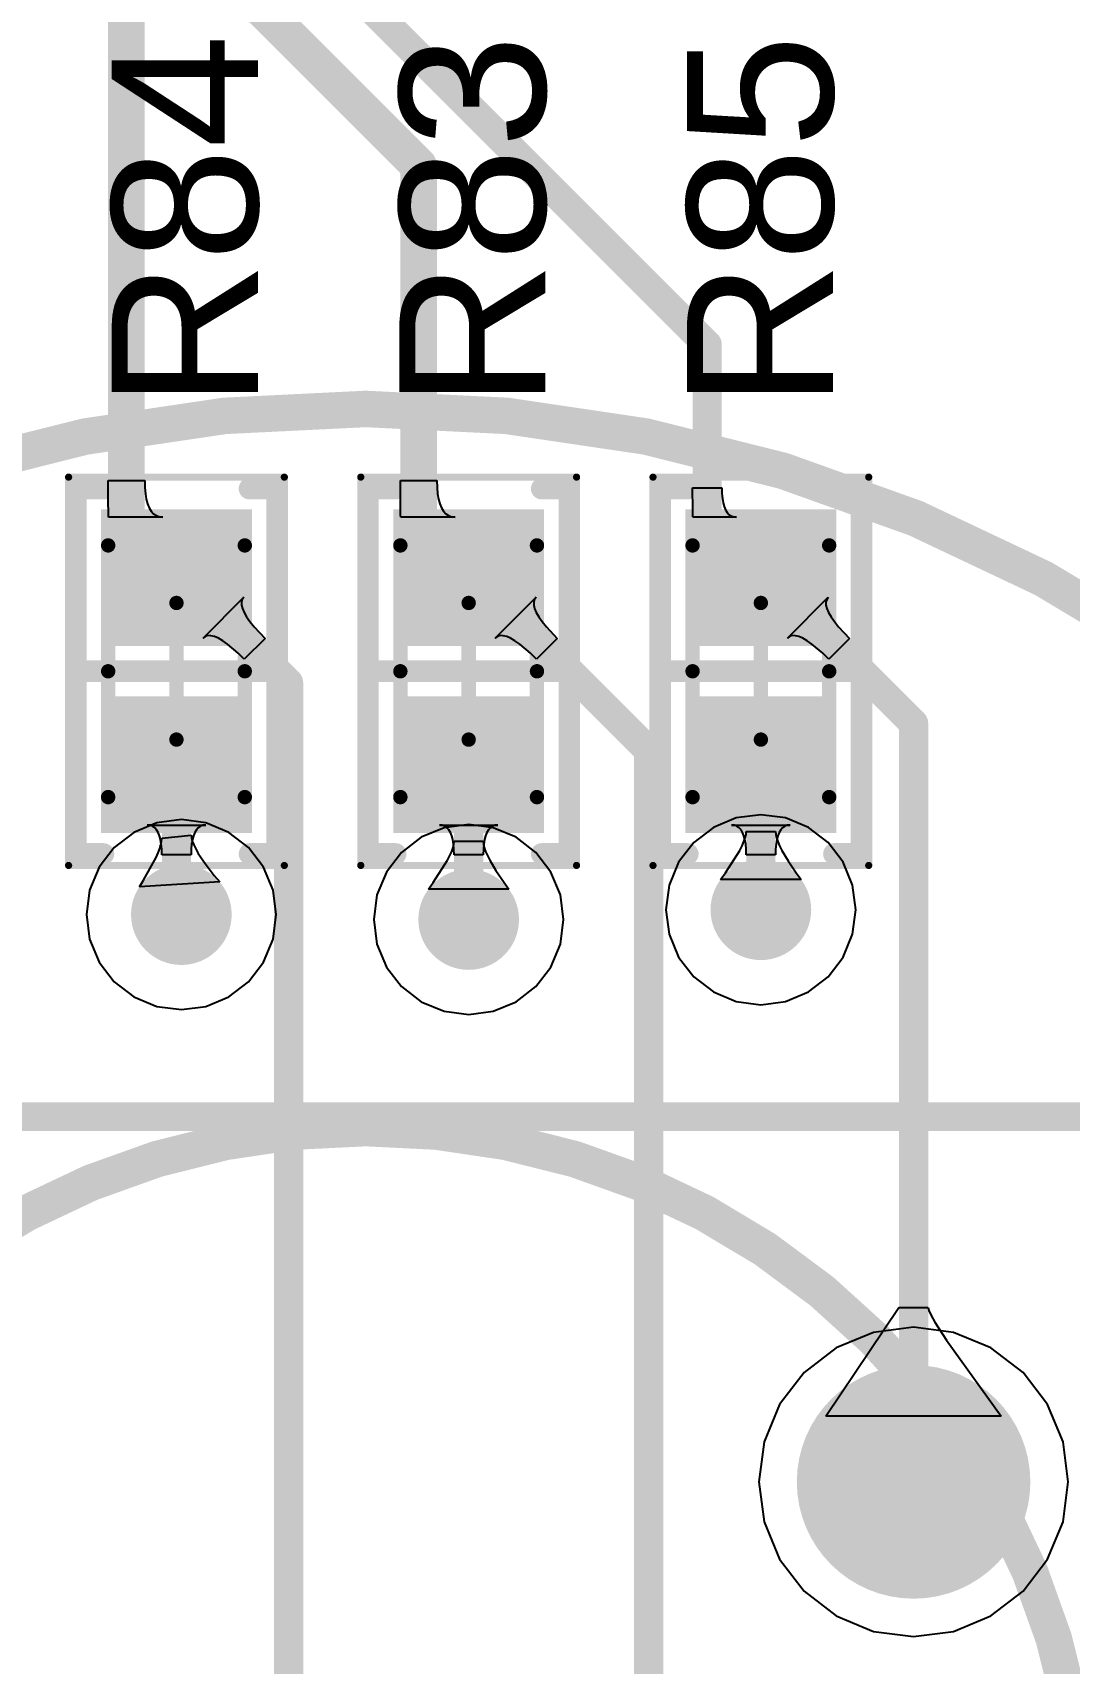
# Model space of a CAD drawing. Header units: inches. Extents: x -0.01 to 3.94, y -0.06 to 4.68.
# Drawn here: x 1.1293 to 1.4131, y 2.255 to 2.7014 of the extents above; entities that cross this region are included whole.
import ezdxf

# ---------------------------------------------------------------- set-up
doc = ezdxf.new("R2010")
doc.units = ezdxf.units.IN
doc.header["$MEASUREMENT"] = 0
for name, color, linetype in [('Bottom Layer', 5, 'Continuous'), ('Bottom Solder', 6, 'Continuous'), ('Int1 -GND)', 16, 'Continuous'), ('Int2 -PWR)', 76, 'Continuous'), ('Multi-Layer', 9, 'Continuous'), ('Pad Holes', 156, 'Continuous'), ('PCBD Notes', 76, 'Continuous'), ('Top 3D Body', 56, 'Continuous'), ('Top Courtyard', 56, 'Continuous'), ('Top Layer', 1, 'Continuous'), ('Top Overlay', 2, 'Continuous'), ('Top Paste', 8, 'Continuous'), ('Top Solder', 216, 'Continuous'), ('Via Holes', 16, 'Continuous')]:
    doc.layers.add(name, color=color, linetype=linetype)
doc.styles.add('Arial', font='', dxfattribs={"height": 0.2})
doc.styles.get('Arial').set_extended_font_data('Arial')

# ---------------------------------------------------------------- blocks, each defined once
blk = doc.blocks.new('2599C238_5645_4A8C_8BF9_C7515FACCFA0_457')
at = {"layer": 'Bottom Layer'}
h = blk.add_hatch(color=5, dxfattribs=at)
edge = h.paths.add_edge_path()
edge.add_arc((-0.1, 0.15), 0.03, 0, 360)
at = {"layer": 'Bottom Solder'}
h = blk.add_hatch(color=6, dxfattribs=at)
edge = h.paths.add_edge_path()
edge.add_arc((-0.1, 0.15), 0.03197, 0, 360)
at = {"layer": 'Int1 -GND)'}
h = blk.add_hatch(color=7, dxfattribs=at)
edge = h.paths.add_edge_path()
edge.add_arc((-0.1, 0.15), 0.03, 0, 360)
at = {"layer": 'Int2 -PWR)'}
h = blk.add_hatch(color=7, dxfattribs=at)
edge = h.paths.add_edge_path()
edge.add_arc((-0.1, 0.15), 0.03, 0, 360)
at = {"layer": 'Multi-Layer'}
h = blk.add_hatch(color=9, dxfattribs=at)
edge = h.paths.add_edge_path()
edge.add_arc((-0.1, 0.15), 0.03, 0, 360)
at = {"layer": 'Pad Holes'}
h = blk.add_hatch(color=7, dxfattribs=at)
edge = h.paths.add_edge_path()
edge.add_arc((-0.1, 0.15), 0.015, 0, 360)
at = {"layer": 'Top Layer'}
h = blk.add_hatch(color=1, dxfattribs=at)
edge = h.paths.add_edge_path()
edge.add_arc((-0.1, 0.15), 0.03, 0, 360)
at = {"layer": 'Top Solder'}
h = blk.add_hatch(color=216, dxfattribs=at)
edge = h.paths.add_edge_path()
edge.add_arc((-0.1, 0.15), 0.03197, 0, 360)
at = {"layer": 'Top Overlay'}
blk.add_lwpolyline([(-0.2, -0.2, 0.00787, 0.00787, 0), (-0.2, 0.2, 0.00787, 0.00787, 0)], format="xyseb", dxfattribs=at)
blk = doc.blocks.new('RES_0603_1608_469')
at = {"layer": 'Top Layer'}
for points in [[(-0.04232, -0.0187), (-0.04232, 0.0187), (-0.00886, 0.0187), (-0.00886, -0.0187)], [(0.00886, -0.0187), (0.00886, 0.0187), (0.04232, 0.0187), (0.04232, -0.0187)]]:
    blk.add_hatch(color=1, dxfattribs=at).paths.add_polyline_path(points)
at = {"layer": 'Top Paste'}
for points in [[(-0.04232, -0.0187), (-0.04232, 0.0187), (-0.00886, 0.0187), (-0.00886, -0.0187)], [(0.00886, -0.0187), (0.00886, 0.0187), (0.04232, 0.0187), (0.04232, -0.0187)]]:
    blk.add_hatch(color=8, dxfattribs=at).paths.add_polyline_path(points)
at = {"layer": 'Top Solder'}
for points in [[(-0.04429, -0.02067), (-0.04429, 0.02067), (-0.00689, 0.02067), (-0.00689, -0.02067)], [(0.00689, -0.02067), (0.00689, 0.02067), (0.04429, 0.02067), (0.04429, -0.02067)]]:
    blk.add_hatch(color=216, dxfattribs=at).paths.add_polyline_path(points)
at = {"layer": 'Top 3D Body'}
for points in [[(-0.03445, 0.0187, 0.00394, 0.00394, 0), (0.03445, 0.0187, 0.00394, 0.00394, 0)], [(-0.03445, 0.0187, 0.00394, 0.00394, 0), (-0.03445, -0.0187, 0.00394, 0.00394, 0)], [(0.03445, 0.0187, 0.00394, 0.00394, 0), (0.03445, -0.0187, 0.00394, 0.00394, 0)], [(-0.03445, -0.0187, 0.00394, 0.00394, 0), (0.03445, -0.0187, 0.00394, 0.00394, 0)]]:
    blk.add_lwpolyline(points, format="xyseb", dxfattribs=at)
for points in [[(-0.03543, 0.0187, 0.00197, 0.00197, 1), (-0.03346, 0.0187, 0.00197, 0.00197, 1)], [(-0.03543, 0.0187, 0.00197, 0.00197, 1), (-0.03346, 0.0187, 0.00197, 0.00197, 1)], [(0.03347, 0.0187, 0.00197, 0.00197, 1), (0.03543, 0.0187, 0.00197, 0.00197, 1)], [(0.03347, 0.0187, 0.00197, 0.00197, 1), (0.03543, 0.0187, 0.00197, 0.00197, 1)], [(-0.03543, -0.0187, 0.00197, 0.00197, 1), (-0.03346, -0.0187, 0.00197, 0.00197, 1)], [(-0.03543, -0.0187, 0.00197, 0.00197, 1), (-0.03346, -0.0187, 0.00197, 0.00197, 1)], [(0.03347, -0.0187, 0.00197, 0.00197, 1), (0.03543, -0.0187, 0.00197, 0.00197, 1)], [(0.03347, -0.0187, 0.00197, 0.00197, 1), (0.03543, -0.0187, 0.00197, 0.00197, 1)]]:
    blk.add_lwpolyline(points, format="xyseb", close=True, dxfattribs=at)
at = {"layer": 'Top Courtyard'}
for points in [[(-0.05315, 0.02953, 0.00197, 0.00197, 0), (0.05315, 0.02953, 0.00197, 0.00197, 0)], [(-0.05315, 0.02953, 0.00197, 0.00197, 0), (-0.05315, -0.02953, 0.00197, 0.00197, 0)], [(0.05315, 0.02953, 0.00197, 0.00197, 0), (0.05315, -0.02953, 0.00197, 0.00197, 0)], [(0, 0.0187, 0.00394, 0.00394, 0), (0, -0.0187, 0.00394, 0.00394, 0)], [(-0.0187, 0, 0.00394, 0.00394, 0), (0.0187, 0, 0.00394, 0.00394, 0)], [(-0.05315, -0.02953, 0.00197, 0.00197, 0), (0.05315, -0.02953, 0.00197, 0.00197, 0)]]:
    blk.add_lwpolyline(points, format="xyseb", dxfattribs=at)
for points in [[(-0.05364, 0.02953, 0.000984, 0.000984, 1), (-0.05266, 0.02953, 0.000984, 0.000984, 1)], [(-0.05364, 0.02953, 0.000984, 0.000984, 1), (-0.05266, 0.02953, 0.000984, 0.000984, 1)], [(0.05266, 0.02953, 0.000984, 0.000984, 1), (0.05364, 0.02953, 0.000984, 0.000984, 1)], [(0.05266, 0.02953, 0.000984, 0.000984, 1), (0.05364, 0.02953, 0.000984, 0.000984, 1)], [(-0.00098, 0.0187, 0.00197, 0.00197, 1), (0.00098, 0.0187, 0.00197, 0.00197, 1)], [(-0.01968, 0, 0.00197, 0.00197, 1), (-0.01772, 0, 0.00197, 0.00197, 1)], [(0.01772, 0, 0.00197, 0.00197, 1), (0.01968, 0, 0.00197, 0.00197, 1)], [(-0.00098, -0.0187, 0.00197, 0.00197, 1), (0.00098, -0.0187, 0.00197, 0.00197, 1)], [(-0.05364, -0.02953, 0.000984, 0.000984, 1), (-0.05266, -0.02953, 0.000984, 0.000984, 1)], [(-0.05364, -0.02953, 0.000984, 0.000984, 1), (-0.05266, -0.02953, 0.000984, 0.000984, 1)], [(0.05266, -0.02953, 0.000984, 0.000984, 1), (0.05364, -0.02953, 0.000984, 0.000984, 1)], [(0.05266, -0.02953, 0.000984, 0.000984, 1), (0.05364, -0.02953, 0.000984, 0.000984, 1)]]:
    blk.add_lwpolyline(points, format="xyseb", close=True, dxfattribs=at)
at = {"layer": 'Top Overlay'}
for points in [[(-0.05, 0.02756, 0.00591, 0.00591, 0), (0.05, 0.02756, 0.00591, 0.00591, 0)], [(-0.05, 0.02756, 0.00591, 0.00591, 0), (-0.05, 0.02, 0.00591, 0.00591, 0)], [(0, 0.02756, 0.00591, 0.00591, 0), (0, -0.02756, 0.00591, 0.00591, 0)], [(0.05, 0.02756, 0.00591, 0.00591, 0), (0.05, 0.02, 0.00591, 0.00591, 0)], [(-0.05, -0.02, 0.00591, 0.00591, 0), (-0.05, -0.02756, 0.00591, 0.00591, 0)], [(0.05, -0.02, 0.00591, 0.00591, 0), (0.05, -0.02756, 0.00591, 0.00591, 0)], [(-0.05, -0.02756, 0.00591, 0.00591, 0), (0.05, -0.02756, 0.00591, 0.00591, 0)]]:
    blk.add_lwpolyline(points, format="xyseb", dxfattribs=at)
for points in [[(-0.05148, 0.02756, 0.00295, 0.00295, 1), (-0.04852, 0.02756, 0.00295, 0.00295, 1)], [(-0.05148, 0.02756, 0.00295, 0.00295, 1), (-0.04852, 0.02756, 0.00295, 0.00295, 1)], [(-0.00148, 0.02756, 0.00295, 0.00295, 1), (0.00148, 0.02756, 0.00295, 0.00295, 1)], [(0.04852, 0.02756, 0.00295, 0.00295, 1), (0.05148, 0.02756, 0.00295, 0.00295, 1)], [(0.04852, 0.02756, 0.00295, 0.00295, 1), (0.05148, 0.02756, 0.00295, 0.00295, 1)], [(-0.05148, 0.02, 0.00295, 0.00295, 1), (-0.04852, 0.02, 0.00295, 0.00295, 1)], [(0.04852, 0.02, 0.00295, 0.00295, 1), (0.05148, 0.02, 0.00295, 0.00295, 1)], [(-0.05148, -0.02, 0.00295, 0.00295, 1), (-0.04852, -0.02, 0.00295, 0.00295, 1)], [(0.04852, -0.02, 0.00295, 0.00295, 1), (0.05148, -0.02, 0.00295, 0.00295, 1)], [(-0.05148, -0.02756, 0.00295, 0.00295, 1), (-0.04852, -0.02756, 0.00295, 0.00295, 1)], [(-0.05148, -0.02756, 0.00295, 0.00295, 1), (-0.04852, -0.02756, 0.00295, 0.00295, 1)], [(-0.00148, -0.02756, 0.00295, 0.00295, 1), (0.00148, -0.02756, 0.00295, 0.00295, 1)], [(0.04852, -0.02756, 0.00295, 0.00295, 1), (0.05148, -0.02756, 0.00295, 0.00295, 1)], [(0.04852, -0.02756, 0.00295, 0.00295, 1), (0.05148, -0.02756, 0.00295, 0.00295, 1)]]:
    blk.add_lwpolyline(points, format="xyseb", close=True, dxfattribs=at)
blk = doc.blocks.new('RES_0603_1608_470')
at = {"layer": 'Top Layer'}
for points in [[(-0.04232, -0.0187), (-0.04232, 0.0187), (-0.00886, 0.0187), (-0.00886, -0.0187)], [(0.00886, -0.0187), (0.00886, 0.0187), (0.04232, 0.0187), (0.04232, -0.0187)]]:
    blk.add_hatch(color=1, dxfattribs=at).paths.add_polyline_path(points)
at = {"layer": 'Top Paste'}
for points in [[(-0.04232, -0.0187), (-0.04232, 0.0187), (-0.00886, 0.0187), (-0.00886, -0.0187)], [(0.00886, -0.0187), (0.00886, 0.0187), (0.04232, 0.0187), (0.04232, -0.0187)]]:
    blk.add_hatch(color=8, dxfattribs=at).paths.add_polyline_path(points)
at = {"layer": 'Top Solder'}
for points in [[(-0.04429, -0.02067), (-0.04429, 0.02067), (-0.00689, 0.02067), (-0.00689, -0.02067)], [(0.00689, -0.02067), (0.00689, 0.02067), (0.04429, 0.02067), (0.04429, -0.02067)]]:
    blk.add_hatch(color=216, dxfattribs=at).paths.add_polyline_path(points)
at = {"layer": 'Top 3D Body'}
for points in [[(-0.03445, 0.0187, 0.00394, 0.00394, 0), (0.03445, 0.0187, 0.00394, 0.00394, 0)], [(-0.03445, 0.0187, 0.00394, 0.00394, 0), (-0.03445, -0.0187, 0.00394, 0.00394, 0)], [(0.03445, 0.0187, 0.00394, 0.00394, 0), (0.03445, -0.0187, 0.00394, 0.00394, 0)], [(-0.03445, -0.0187, 0.00394, 0.00394, 0), (0.03445, -0.0187, 0.00394, 0.00394, 0)]]:
    blk.add_lwpolyline(points, format="xyseb", dxfattribs=at)
for points in [[(-0.03543, 0.0187, 0.00197, 0.00197, 1), (-0.03346, 0.0187, 0.00197, 0.00197, 1)], [(-0.03543, 0.0187, 0.00197, 0.00197, 1), (-0.03346, 0.0187, 0.00197, 0.00197, 1)], [(0.03347, 0.0187, 0.00197, 0.00197, 1), (0.03543, 0.0187, 0.00197, 0.00197, 1)], [(0.03347, 0.0187, 0.00197, 0.00197, 1), (0.03543, 0.0187, 0.00197, 0.00197, 1)], [(-0.03543, -0.0187, 0.00197, 0.00197, 1), (-0.03346, -0.0187, 0.00197, 0.00197, 1)], [(-0.03543, -0.0187, 0.00197, 0.00197, 1), (-0.03346, -0.0187, 0.00197, 0.00197, 1)], [(0.03347, -0.0187, 0.00197, 0.00197, 1), (0.03543, -0.0187, 0.00197, 0.00197, 1)], [(0.03347, -0.0187, 0.00197, 0.00197, 1), (0.03543, -0.0187, 0.00197, 0.00197, 1)]]:
    blk.add_lwpolyline(points, format="xyseb", close=True, dxfattribs=at)
at = {"layer": 'Top Courtyard'}
for points in [[(-0.05315, 0.02953, 0.00197, 0.00197, 0), (0.05315, 0.02953, 0.00197, 0.00197, 0)], [(-0.05315, 0.02953, 0.00197, 0.00197, 0), (-0.05315, -0.02953, 0.00197, 0.00197, 0)], [(0.05315, 0.02953, 0.00197, 0.00197, 0), (0.05315, -0.02953, 0.00197, 0.00197, 0)], [(0, 0.0187, 0.00394, 0.00394, 0), (0, -0.0187, 0.00394, 0.00394, 0)], [(-0.0187, 0, 0.00394, 0.00394, 0), (0.0187, 0, 0.00394, 0.00394, 0)], [(-0.05315, -0.02953, 0.00197, 0.00197, 0), (0.05315, -0.02953, 0.00197, 0.00197, 0)]]:
    blk.add_lwpolyline(points, format="xyseb", dxfattribs=at)
for points in [[(-0.05364, 0.02953, 0.000984, 0.000984, 1), (-0.05266, 0.02953, 0.000984, 0.000984, 1)], [(-0.05364, 0.02953, 0.000984, 0.000984, 1), (-0.05266, 0.02953, 0.000984, 0.000984, 1)], [(0.05266, 0.02953, 0.000984, 0.000984, 1), (0.05364, 0.02953, 0.000984, 0.000984, 1)], [(0.05266, 0.02953, 0.000984, 0.000984, 1), (0.05364, 0.02953, 0.000984, 0.000984, 1)], [(-0.00098, 0.0187, 0.00197, 0.00197, 1), (0.00098, 0.0187, 0.00197, 0.00197, 1)], [(-0.01968, 0, 0.00197, 0.00197, 1), (-0.01772, 0, 0.00197, 0.00197, 1)], [(0.01772, 0, 0.00197, 0.00197, 1), (0.01968, 0, 0.00197, 0.00197, 1)], [(-0.00098, -0.0187, 0.00197, 0.00197, 1), (0.00098, -0.0187, 0.00197, 0.00197, 1)], [(-0.05364, -0.02953, 0.000984, 0.000984, 1), (-0.05266, -0.02953, 0.000984, 0.000984, 1)], [(-0.05364, -0.02953, 0.000984, 0.000984, 1), (-0.05266, -0.02953, 0.000984, 0.000984, 1)], [(0.05266, -0.02953, 0.000984, 0.000984, 1), (0.05364, -0.02953, 0.000984, 0.000984, 1)], [(0.05266, -0.02953, 0.000984, 0.000984, 1), (0.05364, -0.02953, 0.000984, 0.000984, 1)]]:
    blk.add_lwpolyline(points, format="xyseb", close=True, dxfattribs=at)
at = {"layer": 'Top Overlay'}
for points in [[(-0.05, 0.02756, 0.00591, 0.00591, 0), (0.05, 0.02756, 0.00591, 0.00591, 0)], [(-0.05, 0.02756, 0.00591, 0.00591, 0), (-0.05, 0.02, 0.00591, 0.00591, 0)], [(0, 0.02756, 0.00591, 0.00591, 0), (0, -0.02756, 0.00591, 0.00591, 0)], [(0.05, 0.02756, 0.00591, 0.00591, 0), (0.05, 0.02, 0.00591, 0.00591, 0)], [(-0.05, -0.02, 0.00591, 0.00591, 0), (-0.05, -0.02756, 0.00591, 0.00591, 0)], [(0.05, -0.02, 0.00591, 0.00591, 0), (0.05, -0.02756, 0.00591, 0.00591, 0)], [(-0.05, -0.02756, 0.00591, 0.00591, 0), (0.05, -0.02756, 0.00591, 0.00591, 0)]]:
    blk.add_lwpolyline(points, format="xyseb", dxfattribs=at)
for points in [[(-0.05148, 0.02756, 0.00295, 0.00295, 1), (-0.04852, 0.02756, 0.00295, 0.00295, 1)], [(-0.05148, 0.02756, 0.00295, 0.00295, 1), (-0.04852, 0.02756, 0.00295, 0.00295, 1)], [(-0.00148, 0.02756, 0.00295, 0.00295, 1), (0.00148, 0.02756, 0.00295, 0.00295, 1)], [(0.04852, 0.02756, 0.00295, 0.00295, 1), (0.05148, 0.02756, 0.00295, 0.00295, 1)], [(0.04852, 0.02756, 0.00295, 0.00295, 1), (0.05148, 0.02756, 0.00295, 0.00295, 1)], [(-0.05148, 0.02, 0.00295, 0.00295, 1), (-0.04852, 0.02, 0.00295, 0.00295, 1)], [(0.04852, 0.02, 0.00295, 0.00295, 1), (0.05148, 0.02, 0.00295, 0.00295, 1)], [(-0.05148, -0.02, 0.00295, 0.00295, 1), (-0.04852, -0.02, 0.00295, 0.00295, 1)], [(0.04852, -0.02, 0.00295, 0.00295, 1), (0.05148, -0.02, 0.00295, 0.00295, 1)], [(-0.05148, -0.02756, 0.00295, 0.00295, 1), (-0.04852, -0.02756, 0.00295, 0.00295, 1)], [(-0.05148, -0.02756, 0.00295, 0.00295, 1), (-0.04852, -0.02756, 0.00295, 0.00295, 1)], [(-0.00148, -0.02756, 0.00295, 0.00295, 1), (0.00148, -0.02756, 0.00295, 0.00295, 1)], [(0.04852, -0.02756, 0.00295, 0.00295, 1), (0.05148, -0.02756, 0.00295, 0.00295, 1)], [(0.04852, -0.02756, 0.00295, 0.00295, 1), (0.05148, -0.02756, 0.00295, 0.00295, 1)]]:
    blk.add_lwpolyline(points, format="xyseb", close=True, dxfattribs=at)
blk = doc.blocks.new('RES_0603_1608_471')
at = {"layer": 'Top Layer'}
for points in [[(-0.04232, -0.0187), (-0.04232, 0.0187), (-0.00886, 0.0187), (-0.00886, -0.0187)], [(0.00886, -0.0187), (0.00886, 0.0187), (0.04232, 0.0187), (0.04232, -0.0187)]]:
    blk.add_hatch(color=1, dxfattribs=at).paths.add_polyline_path(points)
at = {"layer": 'Top Paste'}
for points in [[(-0.04232, -0.0187), (-0.04232, 0.0187), (-0.00886, 0.0187), (-0.00886, -0.0187)], [(0.00886, -0.0187), (0.00886, 0.0187), (0.04232, 0.0187), (0.04232, -0.0187)]]:
    blk.add_hatch(color=8, dxfattribs=at).paths.add_polyline_path(points)
at = {"layer": 'Top Solder'}
for points in [[(-0.04429, -0.02067), (-0.04429, 0.02067), (-0.00689, 0.02067), (-0.00689, -0.02067)], [(0.00689, -0.02067), (0.00689, 0.02067), (0.04429, 0.02067), (0.04429, -0.02067)]]:
    blk.add_hatch(color=216, dxfattribs=at).paths.add_polyline_path(points)
at = {"layer": 'Top 3D Body'}
for points in [[(-0.03445, 0.0187, 0.00394, 0.00394, 0), (0.03445, 0.0187, 0.00394, 0.00394, 0)], [(-0.03445, 0.0187, 0.00394, 0.00394, 0), (-0.03445, -0.0187, 0.00394, 0.00394, 0)], [(0.03445, 0.0187, 0.00394, 0.00394, 0), (0.03445, -0.0187, 0.00394, 0.00394, 0)], [(-0.03445, -0.0187, 0.00394, 0.00394, 0), (0.03445, -0.0187, 0.00394, 0.00394, 0)]]:
    blk.add_lwpolyline(points, format="xyseb", dxfattribs=at)
for points in [[(-0.03543, 0.0187, 0.00197, 0.00197, 1), (-0.03346, 0.0187, 0.00197, 0.00197, 1)], [(-0.03543, 0.0187, 0.00197, 0.00197, 1), (-0.03346, 0.0187, 0.00197, 0.00197, 1)], [(0.03347, 0.0187, 0.00197, 0.00197, 1), (0.03543, 0.0187, 0.00197, 0.00197, 1)], [(0.03347, 0.0187, 0.00197, 0.00197, 1), (0.03543, 0.0187, 0.00197, 0.00197, 1)], [(-0.03543, -0.0187, 0.00197, 0.00197, 1), (-0.03346, -0.0187, 0.00197, 0.00197, 1)], [(-0.03543, -0.0187, 0.00197, 0.00197, 1), (-0.03346, -0.0187, 0.00197, 0.00197, 1)], [(0.03347, -0.0187, 0.00197, 0.00197, 1), (0.03543, -0.0187, 0.00197, 0.00197, 1)], [(0.03347, -0.0187, 0.00197, 0.00197, 1), (0.03543, -0.0187, 0.00197, 0.00197, 1)]]:
    blk.add_lwpolyline(points, format="xyseb", close=True, dxfattribs=at)
at = {"layer": 'Top Courtyard'}
for points in [[(-0.05315, 0.02953, 0.00197, 0.00197, 0), (0.05315, 0.02953, 0.00197, 0.00197, 0)], [(-0.05315, 0.02953, 0.00197, 0.00197, 0), (-0.05315, -0.02953, 0.00197, 0.00197, 0)], [(0.05315, 0.02953, 0.00197, 0.00197, 0), (0.05315, -0.02953, 0.00197, 0.00197, 0)], [(0, 0.0187, 0.00394, 0.00394, 0), (0, -0.0187, 0.00394, 0.00394, 0)], [(-0.0187, 0, 0.00394, 0.00394, 0), (0.0187, 0, 0.00394, 0.00394, 0)], [(-0.05315, -0.02953, 0.00197, 0.00197, 0), (0.05315, -0.02953, 0.00197, 0.00197, 0)]]:
    blk.add_lwpolyline(points, format="xyseb", dxfattribs=at)
for points in [[(-0.05364, 0.02953, 0.000984, 0.000984, 1), (-0.05266, 0.02953, 0.000984, 0.000984, 1)], [(-0.05364, 0.02953, 0.000984, 0.000984, 1), (-0.05266, 0.02953, 0.000984, 0.000984, 1)], [(0.05266, 0.02953, 0.000984, 0.000984, 1), (0.05364, 0.02953, 0.000984, 0.000984, 1)], [(0.05266, 0.02953, 0.000984, 0.000984, 1), (0.05364, 0.02953, 0.000984, 0.000984, 1)], [(-0.00098, 0.0187, 0.00197, 0.00197, 1), (0.00098, 0.0187, 0.00197, 0.00197, 1)], [(-0.01968, 0, 0.00197, 0.00197, 1), (-0.01772, 0, 0.00197, 0.00197, 1)], [(0.01772, 0, 0.00197, 0.00197, 1), (0.01968, 0, 0.00197, 0.00197, 1)], [(-0.00098, -0.0187, 0.00197, 0.00197, 1), (0.00098, -0.0187, 0.00197, 0.00197, 1)], [(-0.05364, -0.02953, 0.000984, 0.000984, 1), (-0.05266, -0.02953, 0.000984, 0.000984, 1)], [(-0.05364, -0.02953, 0.000984, 0.000984, 1), (-0.05266, -0.02953, 0.000984, 0.000984, 1)], [(0.05266, -0.02953, 0.000984, 0.000984, 1), (0.05364, -0.02953, 0.000984, 0.000984, 1)], [(0.05266, -0.02953, 0.000984, 0.000984, 1), (0.05364, -0.02953, 0.000984, 0.000984, 1)]]:
    blk.add_lwpolyline(points, format="xyseb", close=True, dxfattribs=at)
at = {"layer": 'Top Overlay'}
for points in [[(-0.05, 0.02756, 0.00591, 0.00591, 0), (0.05, 0.02756, 0.00591, 0.00591, 0)], [(-0.05, 0.02756, 0.00591, 0.00591, 0), (-0.05, 0.02, 0.00591, 0.00591, 0)], [(0, 0.02756, 0.00591, 0.00591, 0), (0, -0.02756, 0.00591, 0.00591, 0)], [(0.05, 0.02756, 0.00591, 0.00591, 0), (0.05, 0.02, 0.00591, 0.00591, 0)], [(-0.05, -0.02, 0.00591, 0.00591, 0), (-0.05, -0.02756, 0.00591, 0.00591, 0)], [(0.05, -0.02, 0.00591, 0.00591, 0), (0.05, -0.02756, 0.00591, 0.00591, 0)], [(-0.05, -0.02756, 0.00591, 0.00591, 0), (0.05, -0.02756, 0.00591, 0.00591, 0)]]:
    blk.add_lwpolyline(points, format="xyseb", dxfattribs=at)
for points in [[(-0.05148, 0.02756, 0.00295, 0.00295, 1), (-0.04852, 0.02756, 0.00295, 0.00295, 1)], [(-0.05148, 0.02756, 0.00295, 0.00295, 1), (-0.04852, 0.02756, 0.00295, 0.00295, 1)], [(-0.00148, 0.02756, 0.00295, 0.00295, 1), (0.00148, 0.02756, 0.00295, 0.00295, 1)], [(0.04852, 0.02756, 0.00295, 0.00295, 1), (0.05148, 0.02756, 0.00295, 0.00295, 1)], [(0.04852, 0.02756, 0.00295, 0.00295, 1), (0.05148, 0.02756, 0.00295, 0.00295, 1)], [(-0.05148, 0.02, 0.00295, 0.00295, 1), (-0.04852, 0.02, 0.00295, 0.00295, 1)], [(0.04852, 0.02, 0.00295, 0.00295, 1), (0.05148, 0.02, 0.00295, 0.00295, 1)], [(-0.05148, -0.02, 0.00295, 0.00295, 1), (-0.04852, -0.02, 0.00295, 0.00295, 1)], [(0.04852, -0.02, 0.00295, 0.00295, 1), (0.05148, -0.02, 0.00295, 0.00295, 1)], [(-0.05148, -0.02756, 0.00295, 0.00295, 1), (-0.04852, -0.02756, 0.00295, 0.00295, 1)], [(-0.05148, -0.02756, 0.00295, 0.00295, 1), (-0.04852, -0.02756, 0.00295, 0.00295, 1)], [(-0.00148, -0.02756, 0.00295, 0.00295, 1), (0.00148, -0.02756, 0.00295, 0.00295, 1)], [(0.04852, -0.02756, 0.00295, 0.00295, 1), (0.05148, -0.02756, 0.00295, 0.00295, 1)], [(0.04852, -0.02756, 0.00295, 0.00295, 1), (0.05148, -0.02756, 0.00295, 0.00295, 1)]]:
    blk.add_lwpolyline(points, format="xyseb", close=True, dxfattribs=at)

msp = doc.modelspace()

# ---------------------------------------------------------------- hatches: boundary and pattern name
at = {"layer": 'Bottom Layer'}
h = msp.add_hatch(color=5, dxfattribs=at)
edge = h.paths.add_edge_path()
edge.add_arc((1.17, 2.46), 0.01378, 0, 360)
h = msp.add_hatch(color=5, dxfattribs=at)
edge = h.paths.add_edge_path()
edge.add_arc((1.32866, 2.46134), 0.01378, 0, 360)
h = msp.add_hatch(color=5, dxfattribs=at)
edge = h.paths.add_edge_path()
edge.add_arc((1.24866, 2.45866), 0.01378, 0, 360)
at = {"layer": 'Int1 -GND)'}
h = msp.add_hatch(color=7, dxfattribs=at)
edge = h.paths.add_edge_path()
edge.add_arc((1.17, 2.46), 0.01378, 0, 360)
h = msp.add_hatch(color=7, dxfattribs=at)
edge = h.paths.add_edge_path()
edge.add_arc((1.32866, 2.46134), 0.01378, 0, 360)
h = msp.add_hatch(color=7, dxfattribs=at)
edge = h.paths.add_edge_path()
edge.add_arc((1.24866, 2.45866), 0.01378, 0, 360)
at = {"layer": 'Int2 -PWR)'}
h = msp.add_hatch(color=7, dxfattribs=at)
edge = h.paths.add_edge_path()
edge.add_arc((1.17, 2.46), 0.01378, 0, 360)
h = msp.add_hatch(color=7, dxfattribs=at)
edge = h.paths.add_edge_path()
edge.add_arc((1.32866, 2.46134), 0.01378, 0, 360)
h = msp.add_hatch(color=7, dxfattribs=at)
edge = h.paths.add_edge_path()
edge.add_arc((1.24866, 2.45866), 0.01378, 0, 360)
at = {"layer": 'Top Layer'}
h = msp.add_hatch(color=1, dxfattribs=at)
edge = h.paths.add_edge_path()
edge.add_arc((1.17, 2.46), 0.01378, 0, 360)
h = msp.add_hatch(color=1, dxfattribs=at)
edge = h.paths.add_edge_path()
edge.add_arc((1.32866, 2.46134), 0.01378, 0, 360)
h = msp.add_hatch(color=1, dxfattribs=at)
edge = h.paths.add_edge_path()
edge.add_arc((1.24866, 2.45866), 0.01378, 0, 360)
at = {"layer": 'Via Holes'}
h = msp.add_hatch(color=7, dxfattribs=at)
edge = h.paths.add_edge_path()
edge.add_arc((1.17, 2.46), 0.00689, 0, 360)
h = msp.add_hatch(color=7, dxfattribs=at)
edge = h.paths.add_edge_path()
edge.add_arc((1.24866, 2.45866), 0.00689, 0, 360)
h = msp.add_hatch(color=7, dxfattribs=at)
edge = h.paths.add_edge_path()
edge.add_arc((1.32866, 2.46134), 0.00689, 0, 360)

# ---------------------------------------------------------------- linework, layer by layer
at = {"layer": 'Int1 -GND)'}
for p, q in [((1.35951, 2.34564), (1.34929, 2.34141)), ((1.37047, 2.34709), (1.35951, 2.34564)), ((1.38144, 2.34564), (1.37047, 2.34709)), ((1.39165, 2.34141), (1.38144, 2.34564)), ((1.34929, 2.34141), (1.34052, 2.33468)), ((1.40043, 2.33468), (1.39165, 2.34141)), ((1.34052, 2.33468), (1.33378, 2.32591)), ((1.40716, 2.32591), (1.40043, 2.33468)), ((1.33378, 2.32591), (1.32955, 2.31569)), ((1.41139, 2.31569), (1.40716, 2.32591)), ((1.32955, 2.31569), (1.32811, 2.30472)), ((1.41283, 2.30472), (1.41139, 2.31569)), ((1.32811, 2.30472), (1.32955, 2.29376)), ((1.41139, 2.29376), (1.41283, 2.30472)), ((1.32955, 2.29376), (1.33378, 2.28354)), ((1.40716, 2.28354), (1.41139, 2.29376)), ((1.33378, 2.28354), (1.34052, 2.27477)), ((1.40043, 2.27477), (1.40716, 2.28354)), ((1.34052, 2.27477), (1.34929, 2.26804)), ((1.39165, 2.26804), (1.40043, 2.27477)), ((1.34929, 2.26804), (1.35951, 2.26381)), ((1.38144, 2.26381), (1.39165, 2.26804)), ((1.35951, 2.26381), (1.37047, 2.26236)), ((1.37047, 2.26236), (1.38144, 2.26381))]:
    msp.add_line(p, q, dxfattribs=at)
at = {"layer": 'Int2 -PWR)'}
for p, q in [((1.32193, 2.48645), (1.31566, 2.48386)), ((1.32866, 2.48734), (1.32193, 2.48645)), ((1.33539, 2.48645), (1.32866, 2.48734)), ((1.34166, 2.48386), (1.33539, 2.48645)), ((1.157, 2.48252), (1.15161, 2.47839)), ((1.16327, 2.48512), (1.157, 2.48252)), ((1.17, 2.486), (1.16327, 2.48512)), ((1.17673, 2.48512), (1.17, 2.486)), ((1.183, 2.48252), (1.17673, 2.48512)), ((1.18839, 2.47839), (1.183, 2.48252)), ((1.24193, 2.48378), (1.23566, 2.48118)), ((1.24866, 2.48466), (1.24193, 2.48378)), ((1.25539, 2.48378), (1.24866, 2.48466)), ((1.26166, 2.48118), (1.25539, 2.48378)), ((1.31566, 2.48386), (1.31028, 2.47972)), ((1.34705, 2.47972), (1.34166, 2.48386)), ((1.15161, 2.47839), (1.14748, 2.473)), ((1.19252, 2.473), (1.18839, 2.47839)), ((1.23566, 2.48118), (1.23028, 2.47705)), ((1.26705, 2.47705), (1.26166, 2.48118)), ((1.31028, 2.47972), (1.30614, 2.47434)), ((1.35118, 2.47434), (1.34705, 2.47972)), ((1.23028, 2.47705), (1.22614, 2.47166)), ((1.27118, 2.47166), (1.26705, 2.47705)), ((1.30614, 2.47434), (1.30355, 2.46807)), ((1.35378, 2.46807), (1.35118, 2.47434)), ((1.14748, 2.473), (1.14488, 2.46673)), ((1.19512, 2.46673), (1.19252, 2.473)), ((1.22614, 2.47166), (1.22355, 2.46539)), ((1.27378, 2.46539), (1.27118, 2.47166)), ((1.14488, 2.46673), (1.144, 2.46)), ((1.196, 2.46), (1.19512, 2.46673)), ((1.22355, 2.46539), (1.22266, 2.45866)), ((1.27466, 2.45866), (1.27378, 2.46539)), ((1.30355, 2.46807), (1.30266, 2.46134)), ((1.35466, 2.46134), (1.35378, 2.46807)), ((1.144, 2.46), (1.14488, 2.45327)), ((1.19512, 2.45327), (1.196, 2.46)), ((1.30266, 2.46134), (1.30355, 2.45461)), ((1.35378, 2.45461), (1.35466, 2.46134)), ((1.22266, 2.45866), (1.22355, 2.45193)), ((1.27378, 2.45193), (1.27466, 2.45866)), ((1.14488, 2.45327), (1.14748, 2.447)), ((1.19252, 2.447), (1.19512, 2.45327)), ((1.22355, 2.45193), (1.22614, 2.44566)), ((1.27118, 2.44566), (1.27378, 2.45193)), ((1.30355, 2.45461), (1.30614, 2.44834)), ((1.35118, 2.44834), (1.35378, 2.45461)), ((1.14748, 2.447), (1.15161, 2.44161)), ((1.18839, 2.44161), (1.19252, 2.447)), ((1.30614, 2.44834), (1.31028, 2.44295)), ((1.34705, 2.44295), (1.35118, 2.44834)), ((1.22614, 2.44566), (1.23028, 2.44028)), ((1.26705, 2.44028), (1.27118, 2.44566)), ((1.31028, 2.44295), (1.31566, 2.43882)), ((1.34166, 2.43882), (1.34705, 2.44295)), ((1.15161, 2.44161), (1.157, 2.43748)), ((1.157, 2.43748), (1.16327, 2.43488)), ((1.17673, 2.43488), (1.183, 2.43748)), ((1.183, 2.43748), (1.18839, 2.44161)), ((1.23028, 2.44028), (1.23566, 2.43614)), ((1.26166, 2.43614), (1.26705, 2.44028)), ((1.31566, 2.43882), (1.32193, 2.43622)), ((1.33539, 2.43622), (1.34166, 2.43882)), ((1.16327, 2.43488), (1.17, 2.434)), ((1.17, 2.434), (1.17673, 2.43488)), ((1.23566, 2.43614), (1.24193, 2.43355)), ((1.24193, 2.43355), (1.24866, 2.43266)), ((1.24866, 2.43266), (1.25539, 2.43355)), ((1.25539, 2.43355), (1.26166, 2.43614)), ((1.32193, 2.43622), (1.32866, 2.43534)), ((1.32866, 2.43534), (1.33539, 2.43622)), ((1.35951, 2.34564), (1.34929, 2.34141)), ((1.37047, 2.34709), (1.35951, 2.34564)), ((1.38144, 2.34564), (1.37047, 2.34709)), ((1.39165, 2.34141), (1.38144, 2.34564)), ((1.34929, 2.34141), (1.34052, 2.33468)), ((1.40043, 2.33468), (1.39165, 2.34141)), ((1.34052, 2.33468), (1.33378, 2.32591)), ((1.40716, 2.32591), (1.40043, 2.33468)), ((1.33378, 2.32591), (1.32955, 2.31569)), ((1.41139, 2.31569), (1.40716, 2.32591)), ((1.32955, 2.31569), (1.32811, 2.30472)), ((1.41283, 2.30472), (1.41139, 2.31569)), ((1.32811, 2.30472), (1.32955, 2.29376)), ((1.41139, 2.29376), (1.41283, 2.30472)), ((1.32955, 2.29376), (1.33378, 2.28354)), ((1.40716, 2.28354), (1.41139, 2.29376)), ((1.33378, 2.28354), (1.34052, 2.27477)), ((1.40043, 2.27477), (1.40716, 2.28354)), ((1.34052, 2.27477), (1.34929, 2.26804)), ((1.39165, 2.26804), (1.40043, 2.27477)), ((1.34929, 2.26804), (1.35951, 2.26381)), ((1.38144, 2.26381), (1.39165, 2.26804)), ((1.35951, 2.26381), (1.37047, 2.26236)), ((1.37047, 2.26236), (1.38144, 2.26381))]:
    msp.add_line(p, q, dxfattribs=at)
at = {"layer": 'PCBD Notes'}
for points in [[(1.61417, 2.20472, 0.01, 0.01, 1), (0.82677, 2.20472, 0.01, 0.01, 1)], [(1.41732, 2.20472, 0.01, 0.01, 1), (1.02362, 2.20472, 0.01, 0.01, 1)]]:
    msp.add_lwpolyline(points, format="xyseb", close=True, dxfattribs=at)
at = {"layer": 'Top Layer'}
for p, q in [((1.14996, 2.57882), (1.15996, 2.57882)), ((1.14997, 2.57372), (1.14996, 2.57882)), ((1.15996, 2.57882), (1.16001, 2.57692)), ((1.16001, 2.57692), (1.16016, 2.57522)), ((1.22996, 2.57882), (1.23996, 2.57882)), ((1.22997, 2.57372), (1.22996, 2.57882)), ((1.23996, 2.57882), (1.24001, 2.57692)), ((1.24001, 2.57692), (1.24016, 2.57522)), ((1.30996, 2.57682), (1.31796, 2.57682)), ((1.30999, 2.57082), (1.30996, 2.57682)), ((1.31796, 2.57682), (1.318, 2.5753)), ((1.15004, 2.56922), (1.14997, 2.57372)), ((1.16016, 2.57522), (1.16041, 2.57372)), ((1.16041, 2.57372), (1.16076, 2.57242)), ((1.16076, 2.57242), (1.16121, 2.57132)), ((1.16121, 2.57132), (1.16176, 2.57042)), ((1.23004, 2.56922), (1.22997, 2.57372)), ((1.24016, 2.57522), (1.24041, 2.57372)), ((1.24041, 2.57372), (1.24076, 2.57242)), ((1.24076, 2.57242), (1.24121, 2.57132)), ((1.24121, 2.57132), (1.24176, 2.57042)), ((1.318, 2.5753), (1.31812, 2.57394)), ((1.31812, 2.57394), (1.31832, 2.57274)), ((1.31832, 2.57274), (1.3186, 2.5717)), ((1.3186, 2.5717), (1.31896, 2.57082)), ((1.15006, 2.56892), (1.15004, 2.56922)), ((1.15008, 2.56882), (1.15006, 2.56892)), ((1.16496, 2.56882), (1.15008, 2.56882)), ((1.16176, 2.57042), (1.16241, 2.56972)), ((1.16241, 2.56972), (1.16316, 2.56922)), ((1.16316, 2.56922), (1.16401, 2.56892)), ((1.16401, 2.56892), (1.16496, 2.56882)), ((1.23006, 2.56892), (1.23004, 2.56922)), ((1.23008, 2.56882), (1.23006, 2.56892)), ((1.24496, 2.56882), (1.23008, 2.56882)), ((1.24176, 2.57042), (1.24241, 2.56972)), ((1.24241, 2.56972), (1.24316, 2.56922)), ((1.24316, 2.56922), (1.24401, 2.56892)), ((1.24401, 2.56892), (1.24496, 2.56882)), ((1.31004, 2.56914), (1.30999, 2.57082)), ((1.31006, 2.5689), (1.31004, 2.56914)), ((1.31008, 2.56882), (1.31006, 2.5689)), ((1.32196, 2.56882), (1.31008, 2.56882)), ((1.31896, 2.57082), (1.3194, 2.5701)), ((1.3194, 2.5701), (1.31992, 2.56954)), ((1.31992, 2.56954), (1.32052, 2.56914)), ((1.32052, 2.56914), (1.3212, 2.5689)), ((1.3212, 2.5689), (1.32196, 2.56882)), ((1.17593, 2.53571), (1.18712, 2.54691)), ((1.18668, 2.54629), (1.18647, 2.54557)), ((1.18647, 2.54557), (1.18648, 2.54472)), ((1.18648, 2.54472), (1.18672, 2.54377)), ((1.18712, 2.54691), (1.18668, 2.54629)), ((1.25593, 2.53571), (1.26712, 2.54691)), ((1.26668, 2.54629), (1.26647, 2.54557)), ((1.26647, 2.54557), (1.26648, 2.54472)), ((1.26648, 2.54472), (1.26672, 2.54377)), ((1.26712, 2.54691), (1.26668, 2.54629)), ((1.33593, 2.53571), (1.34712, 2.54691)), ((1.34668, 2.54629), (1.34647, 2.54557)), ((1.34647, 2.54557), (1.34648, 2.54472)), ((1.34648, 2.54472), (1.34672, 2.54377)), ((1.34712, 2.54691), (1.34668, 2.54629)), ((1.18672, 2.54377), (1.18718, 2.54269)), ((1.18718, 2.54269), (1.18787, 2.5415)), ((1.18787, 2.5415), (1.18879, 2.5402)), ((1.18879, 2.5402), (1.18993, 2.53878)), ((1.26672, 2.54377), (1.26718, 2.54269)), ((1.26718, 2.54269), (1.26787, 2.5415)), ((1.26787, 2.5415), (1.26879, 2.5402)), ((1.26879, 2.5402), (1.26993, 2.53878)), ((1.34672, 2.54377), (1.34718, 2.54269)), ((1.34718, 2.54269), (1.34787, 2.5415)), ((1.34787, 2.5415), (1.34879, 2.5402)), ((1.34879, 2.5402), (1.34993, 2.53878)), ((1.17654, 2.53615), (1.17593, 2.53571)), ((1.17727, 2.53637), (1.17654, 2.53615)), ((1.17811, 2.53635), (1.17727, 2.53637)), ((1.17907, 2.53612), (1.17811, 2.53635)), ((1.18014, 2.53565), (1.17907, 2.53612)), ((1.18133, 2.53496), (1.18014, 2.53565)), ((1.1929, 2.53559), (1.18724, 2.52993)), ((1.18993, 2.53878), (1.1929, 2.53559)), ((1.25654, 2.53615), (1.25593, 2.53571)), ((1.25727, 2.53637), (1.25654, 2.53615)), ((1.25811, 2.53635), (1.25727, 2.53637)), ((1.25907, 2.53612), (1.25811, 2.53635)), ((1.26014, 2.53565), (1.25907, 2.53612)), ((1.26133, 2.53496), (1.26014, 2.53565)), ((1.2729, 2.53559), (1.26724, 2.52993)), ((1.26993, 2.53878), (1.2729, 2.53559)), ((1.33654, 2.53615), (1.33593, 2.53571)), ((1.33727, 2.53637), (1.33654, 2.53615)), ((1.33811, 2.53635), (1.33727, 2.53637)), ((1.33907, 2.53612), (1.33811, 2.53635)), ((1.34014, 2.53565), (1.33907, 2.53612)), ((1.34133, 2.53496), (1.34014, 2.53565)), ((1.3529, 2.53559), (1.34724, 2.52993)), ((1.34993, 2.53878), (1.3529, 2.53559)), ((1.18264, 2.53404), (1.18133, 2.53496)), ((1.18559, 2.53153), (1.18264, 2.53404)), ((1.18724, 2.52993), (1.18559, 2.53153)), ((1.26264, 2.53404), (1.26133, 2.53496)), ((1.26559, 2.53153), (1.26264, 2.53404)), ((1.26724, 2.52993), (1.26559, 2.53153)), ((1.34264, 2.53404), (1.34133, 2.53496)), ((1.34559, 2.53153), (1.34264, 2.53404)), ((1.34724, 2.52993), (1.34559, 2.53153)), ((1.16142, 2.48445), (1.16066, 2.48453)), ((1.16066, 2.48453), (1.17666, 2.48453)), ((1.1621, 2.48421), (1.16142, 2.48445)), ((1.1627, 2.4838), (1.1621, 2.48421)), ((1.16322, 2.48323), (1.1627, 2.4838)), ((1.16366, 2.4825), (1.16322, 2.48323)), ((1.16402, 2.48161), (1.16366, 2.4825)), ((1.17366, 2.4825), (1.1733, 2.48161)), ((1.1741, 2.48323), (1.17366, 2.4825)), ((1.17462, 2.4838), (1.1741, 2.48323)), ((1.17522, 2.48421), (1.17462, 2.4838)), ((1.1759, 2.48445), (1.17522, 2.48421)), ((1.17666, 2.48453), (1.1759, 2.48445)), ((1.24142, 2.48445), (1.24066, 2.48453)), ((1.24066, 2.48453), (1.25666, 2.48453)), ((1.2421, 2.48421), (1.24142, 2.48445)), ((1.2427, 2.4838), (1.2421, 2.48421)), ((1.24322, 2.48323), (1.2427, 2.4838)), ((1.24366, 2.4825), (1.24322, 2.48323)), ((1.24402, 2.48161), (1.24366, 2.4825)), ((1.25366, 2.4825), (1.2533, 2.48161)), ((1.2541, 2.48323), (1.25366, 2.4825)), ((1.25462, 2.4838), (1.2541, 2.48323)), ((1.25522, 2.48421), (1.25462, 2.4838)), ((1.2559, 2.48445), (1.25522, 2.48421)), ((1.25666, 2.48453), (1.2559, 2.48445)), ((1.32142, 2.48445), (1.32066, 2.48453)), ((1.32066, 2.48453), (1.33666, 2.48453)), ((1.3221, 2.48421), (1.32142, 2.48445)), ((1.3227, 2.4838), (1.3221, 2.48421)), ((1.32322, 2.48323), (1.3227, 2.4838)), ((1.32366, 2.4825), (1.32322, 2.48323)), ((1.32402, 2.48161), (1.32366, 2.4825)), ((1.32438, 2.48104), (1.32459, 2.48197)), ((1.32459, 2.48197), (1.32466, 2.48279)), ((1.32466, 2.48279), (1.33266, 2.48279)), ((1.33266, 2.48279), (1.33273, 2.48197)), ((1.33273, 2.48197), (1.33294, 2.48104)), ((1.33366, 2.4825), (1.3333, 2.48161)), ((1.3341, 2.48323), (1.33366, 2.4825)), ((1.33462, 2.4838), (1.3341, 2.48323)), ((1.33522, 2.48421), (1.33462, 2.4838)), ((1.3359, 2.48445), (1.33522, 2.48421)), ((1.33666, 2.48453), (1.3359, 2.48445)), ((1.16368, 2.47689), (1.16411, 2.47807)), ((1.1643, 2.48055), (1.16402, 2.48161)), ((1.16411, 2.47807), (1.16442, 2.47914)), ((1.1645, 2.47933), (1.1643, 2.48055)), ((1.16442, 2.47914), (1.1646, 2.48011)), ((1.16462, 2.47795), (1.1645, 2.47933)), ((1.1646, 2.48011), (1.16466, 2.48097)), ((1.16466, 2.47641), (1.16462, 2.47795)), ((1.16466, 2.48097), (1.17266, 2.48179)), ((1.17266, 2.48179), (1.17274, 2.481)), ((1.1727, 2.47795), (1.17266, 2.47641)), ((1.17282, 2.47933), (1.1727, 2.47795)), ((1.17274, 2.481), (1.17298, 2.4801)), ((1.17302, 2.48055), (1.17282, 2.47933)), ((1.17298, 2.4801), (1.17337, 2.4791)), ((1.1733, 2.48161), (1.17302, 2.48055)), ((1.17337, 2.4791), (1.17392, 2.47798)), ((1.17392, 2.47798), (1.17462, 2.47675)), ((1.2443, 2.48055), (1.24402, 2.48161)), ((1.24403, 2.47732), (1.24438, 2.47836)), ((1.2445, 2.47933), (1.2443, 2.48055)), ((1.24438, 2.47836), (1.24459, 2.47929)), ((1.24462, 2.47795), (1.2445, 2.47933)), ((1.24459, 2.47929), (1.24466, 2.48012)), ((1.24466, 2.47641), (1.24462, 2.47795)), ((1.24466, 2.48012), (1.25266, 2.48012)), ((1.25266, 2.48012), (1.25273, 2.47929)), ((1.2527, 2.47795), (1.25266, 2.47641)), ((1.25282, 2.47933), (1.2527, 2.47795)), ((1.25273, 2.47929), (1.25294, 2.47836)), ((1.25302, 2.48055), (1.25282, 2.47933)), ((1.25294, 2.47836), (1.25329, 2.47732)), ((1.2533, 2.48161), (1.25302, 2.48055)), ((1.31898, 2.47143), (1.32291, 2.47758)), ((1.32291, 2.47758), (1.32354, 2.47884)), ((1.32354, 2.47884), (1.32403, 2.48)), ((1.3243, 2.48055), (1.32402, 2.48161)), ((1.32403, 2.48), (1.32438, 2.48104)), ((1.3245, 2.47933), (1.3243, 2.48055)), ((1.32462, 2.47795), (1.3245, 2.47933)), ((1.32466, 2.47641), (1.32462, 2.47795)), ((1.3327, 2.47795), (1.33266, 2.47641)), ((1.33282, 2.47933), (1.3327, 2.47795)), ((1.33302, 2.48055), (1.33282, 2.47933)), ((1.33294, 2.48104), (1.33329, 2.48)), ((1.3333, 2.48161), (1.33302, 2.48055)), ((1.33329, 2.48), (1.33378, 2.47884)), ((1.33378, 2.47884), (1.33442, 2.47758)), ((1.33442, 2.47758), (1.3361, 2.47472)), ((1.15967, 2.4694), (1.16312, 2.4756)), ((1.16312, 2.4756), (1.16368, 2.47689)), ((1.17266, 2.47641), (1.16466, 2.47641)), ((1.17462, 2.47675), (1.1765, 2.47395)), ((1.1765, 2.47395), (1.17901, 2.47072)), ((1.23898, 2.46875), (1.24291, 2.4749)), ((1.24291, 2.4749), (1.24354, 2.47617)), ((1.24354, 2.47617), (1.24403, 2.47732)), ((1.25266, 2.47641), (1.24466, 2.47641)), ((1.25329, 2.47732), (1.25378, 2.47617)), ((1.25378, 2.47617), (1.25442, 2.4749)), ((1.25442, 2.4749), (1.2561, 2.47205)), ((1.33266, 2.47641), (1.32466, 2.47641)), ((1.3361, 2.47472), (1.33835, 2.47143)), ((1.1585, 2.46759), (1.15967, 2.4694)), ((1.1805, 2.46893), (1.1585, 2.46759)), ((1.17901, 2.47072), (1.1805, 2.46893)), ((1.23764, 2.46694), (1.23898, 2.46875)), ((1.2561, 2.47205), (1.25835, 2.46875)), ((1.25835, 2.46875), (1.25968, 2.46694)), ((1.31764, 2.46961), (1.31898, 2.47143)), ((1.33968, 2.46961), (1.31764, 2.46961)), ((1.33835, 2.47143), (1.33968, 2.46961)), ((1.25968, 2.46694), (1.23764, 2.46694)), ((1.34648, 2.32274), (1.36647, 2.35246)), ((1.36647, 2.35246), (1.37447, 2.35246)), ((1.37447, 2.35246), (1.37467, 2.3516)), ((1.37467, 2.3516), (1.37527, 2.35028)), ((1.37527, 2.35028), (1.37627, 2.34848)), ((1.37627, 2.34848), (1.37947, 2.34348)), ((1.37947, 2.34348), (1.39446, 2.32274)), ((1.39446, 2.32274), (1.34648, 2.32274))]:
    msp.add_line(p, q, dxfattribs=at)
for points in [[(1.04001, 2.85999, 0.01, 0.01, 0), (1.23496, 2.66504, 0.01, 0.01, 0)], [(1.15217, 2.77783, 0.008, 0.008, 0), (1.31396, 2.61604, 0.008, 0.008, 0)], [(1.15496, 2.56394, 0.01, 0.01, 0), (1.15496, 2.71958, 0.01, 0.01, 0)], [(1.23496, 2.56394, 0.01, 0.01, 0), (1.23496, 2.66504, 0.01, 0.01, 0)], [(1.31396, 2.56494, 0.008, 0.008, 0), (1.31396, 2.61604, 0.008, 0.008, 0)], [(1.15496, 2.56394, 0.01, 0.01, 0), (1.16669, 2.5522, 0.01, 0.01, 0)], [(1.23496, 2.56394, 0.01, 0.01, 0), (1.24669, 2.5522, 0.01, 0.01, 0)], [(1.31396, 2.56494, 0.008, 0.008, 0), (1.32669, 2.5522, 0.008, 0.008, 0)], [(1.16669, 2.5522, 0.01, 0.01, 0), (1.16866, 2.5522, 0.01, 0.01, 0)], [(1.16866, 2.5522, 0.008, 0.008, 0), (1.17063, 2.5522, 0.008, 0.008, 0)], [(1.17063, 2.5522, 0.008, 0.008, 0), (1.19936, 2.52347, 0.008, 0.008, 0)], [(1.24669, 2.5522, 0.01, 0.01, 0), (1.24866, 2.5522, 0.01, 0.01, 0)], [(1.24866, 2.5522, 0.008, 0.008, 0), (1.25063, 2.5522, 0.008, 0.008, 0)], [(1.25063, 2.5522, 0.008, 0.008, 0), (1.29796, 2.50487, 0.008, 0.008, 0)], [(1.32669, 2.5522, 0.008, 0.008, 0), (1.32866, 2.5522, 0.008, 0.008, 0)], [(1.32866, 2.5522, 0.008, 0.008, 0), (1.33063, 2.5522, 0.008, 0.008, 0)], [(1.33063, 2.5522, 0.008, 0.008, 0), (1.37047, 2.51236, 0.008, 0.008, 0)], [(1.19936, 2.23361, 0.008, 0.008, 0), (1.19936, 2.52347, 0.008, 0.008, 0)], [(1.37047, 2.30472, 0.008, 0.008, 0), (1.37047, 2.51236, 0.008, 0.008, 0)], [(1.29796, 2.17723, 0.008, 0.008, 0), (1.29796, 2.50487, 0.008, 0.008, 0)], [(1.16866, 2.46134, 0.008, 0.008, 0), (1.16866, 2.50102, 0.008, 0.008, 0)], [(1.24866, 2.45866, 0.008, 0.008, 0), (1.24866, 2.50102, 0.008, 0.008, 0)], [(1.32866, 2.46134, 0.008, 0.008, 0), (1.32866, 2.50102, 0.008, 0.008, 0)], [(1.16866, 2.46134, 0.008, 0.008, 0), (1.17, 2.46, 0.008, 0.008, 0)]]:
    msp.add_lwpolyline(points, format="xyseb", dxfattribs=at)
for points in [[(1.23246, 2.66504, 0.005, 0.005, 1), (1.23746, 2.66504, 0.005, 0.005, 1)], [(1.23246, 2.66504, 0.005, 0.005, 1), (1.23746, 2.66504, 0.005, 0.005, 1)], [(1.31196, 2.61604, 0.004, 0.004, 1), (1.31596, 2.61604, 0.004, 0.004, 1)], [(1.31196, 2.61604, 0.004, 0.004, 1), (1.31596, 2.61604, 0.004, 0.004, 1)], [(1.15246, 2.56394, 0.005, 0.005, 1), (1.15746, 2.56394, 0.005, 0.005, 1)], [(1.15246, 2.56394, 0.005, 0.005, 1), (1.15746, 2.56394, 0.005, 0.005, 1)], [(1.23246, 2.56394, 0.005, 0.005, 1), (1.23746, 2.56394, 0.005, 0.005, 1)], [(1.23246, 2.56394, 0.005, 0.005, 1), (1.23746, 2.56394, 0.005, 0.005, 1)], [(1.31196, 2.56494, 0.004, 0.004, 1), (1.31596, 2.56494, 0.004, 0.004, 1)], [(1.31196, 2.56494, 0.004, 0.004, 1), (1.31596, 2.56494, 0.004, 0.004, 1)], [(1.16419, 2.5522, 0.005, 0.005, 1), (1.16919, 2.5522, 0.005, 0.005, 1)], [(1.16419, 2.5522, 0.005, 0.005, 1), (1.16919, 2.5522, 0.005, 0.005, 1)], [(1.16616, 2.5522, 0.005, 0.005, 1), (1.17116, 2.5522, 0.005, 0.005, 1)], [(1.16666, 2.5522, 0.004, 0.004, 1), (1.17066, 2.5522, 0.004, 0.004, 1)], [(1.16863, 2.5522, 0.004, 0.004, 1), (1.17263, 2.5522, 0.004, 0.004, 1)], [(1.16863, 2.5522, 0.004, 0.004, 1), (1.17263, 2.5522, 0.004, 0.004, 1)], [(1.24419, 2.5522, 0.005, 0.005, 1), (1.24919, 2.5522, 0.005, 0.005, 1)], [(1.24419, 2.5522, 0.005, 0.005, 1), (1.24919, 2.5522, 0.005, 0.005, 1)], [(1.24616, 2.5522, 0.005, 0.005, 1), (1.25116, 2.5522, 0.005, 0.005, 1)], [(1.24666, 2.5522, 0.004, 0.004, 1), (1.25066, 2.5522, 0.004, 0.004, 1)], [(1.24863, 2.5522, 0.004, 0.004, 1), (1.25263, 2.5522, 0.004, 0.004, 1)], [(1.24863, 2.5522, 0.004, 0.004, 1), (1.25263, 2.5522, 0.004, 0.004, 1)], [(1.32469, 2.5522, 0.004, 0.004, 1), (1.32869, 2.5522, 0.004, 0.004, 1)], [(1.32469, 2.5522, 0.004, 0.004, 1), (1.32869, 2.5522, 0.004, 0.004, 1)], [(1.32666, 2.5522, 0.004, 0.004, 1), (1.33066, 2.5522, 0.004, 0.004, 1)], [(1.32666, 2.5522, 0.004, 0.004, 1), (1.33066, 2.5522, 0.004, 0.004, 1)], [(1.32863, 2.5522, 0.004, 0.004, 1), (1.33263, 2.5522, 0.004, 0.004, 1)], [(1.32863, 2.5522, 0.004, 0.004, 1), (1.33263, 2.5522, 0.004, 0.004, 1)], [(1.19736, 2.52347, 0.004, 0.004, 1), (1.20136, 2.52347, 0.004, 0.004, 1)], [(1.19736, 2.52347, 0.004, 0.004, 1), (1.20136, 2.52347, 0.004, 0.004, 1)], [(1.36847, 2.51236, 0.004, 0.004, 1), (1.37247, 2.51236, 0.004, 0.004, 1)], [(1.36847, 2.51236, 0.004, 0.004, 1), (1.37247, 2.51236, 0.004, 0.004, 1)], [(1.29596, 2.50487, 0.004, 0.004, 1), (1.29996, 2.50487, 0.004, 0.004, 1)], [(1.29596, 2.50487, 0.004, 0.004, 1), (1.29996, 2.50487, 0.004, 0.004, 1)], [(1.16666, 2.50102, 0.004, 0.004, 1), (1.17066, 2.50102, 0.004, 0.004, 1)], [(1.24666, 2.50102, 0.004, 0.004, 1), (1.25066, 2.50102, 0.004, 0.004, 1)], [(1.32666, 2.50102, 0.004, 0.004, 1), (1.33066, 2.50102, 0.004, 0.004, 1)], [(1.16666, 2.46134, 0.004, 0.004, 1), (1.17066, 2.46134, 0.004, 0.004, 1)], [(1.16666, 2.46134, 0.004, 0.004, 1), (1.17066, 2.46134, 0.004, 0.004, 1)], [(1.32666, 2.46134, 0.004, 0.004, 1), (1.33066, 2.46134, 0.004, 0.004, 1)], [(1.168, 2.46, 0.004, 0.004, 1), (1.172, 2.46, 0.004, 0.004, 1)], [(1.24666, 2.45866, 0.004, 0.004, 1), (1.25066, 2.45866, 0.004, 0.004, 1)], [(1.36847, 2.30472, 0.004, 0.004, 1), (1.37247, 2.30472, 0.004, 0.004, 1)]]:
    msp.add_lwpolyline(points, format="xyseb", close=True, dxfattribs=at)

# ---------------------------------------------------------------- block references
for name, p, rotation in [('RES_0603_1608_470', (1.16866, 2.52661), 90), ('RES_0603_1608_471', (1.24866, 2.52661), 90), ('RES_0603_1608_469', (1.32866, 2.52661), 90), ('2599C238_5645_4A8C_8BF9_C7515FACCFA0_457', (1.22047, 2.20472), 270)]:
    msp.add_blockref(name, p, dxfattribs=dict(rotation=rotation))

# ---------------------------------------------------------------- texts
at = {"layer": 'Top Overlay', "style": 'Arial'}
for s, p in [('R84', (1.19094, 2.59843)), ('R83', (1.26968, 2.59843)), ('R85', (1.34843, 2.59843))]:
    msp.add_text(s, height=0.04, rotation=90, dxfattribs=at).set_placement(p)

doc.saveas('drawing.dxf')
